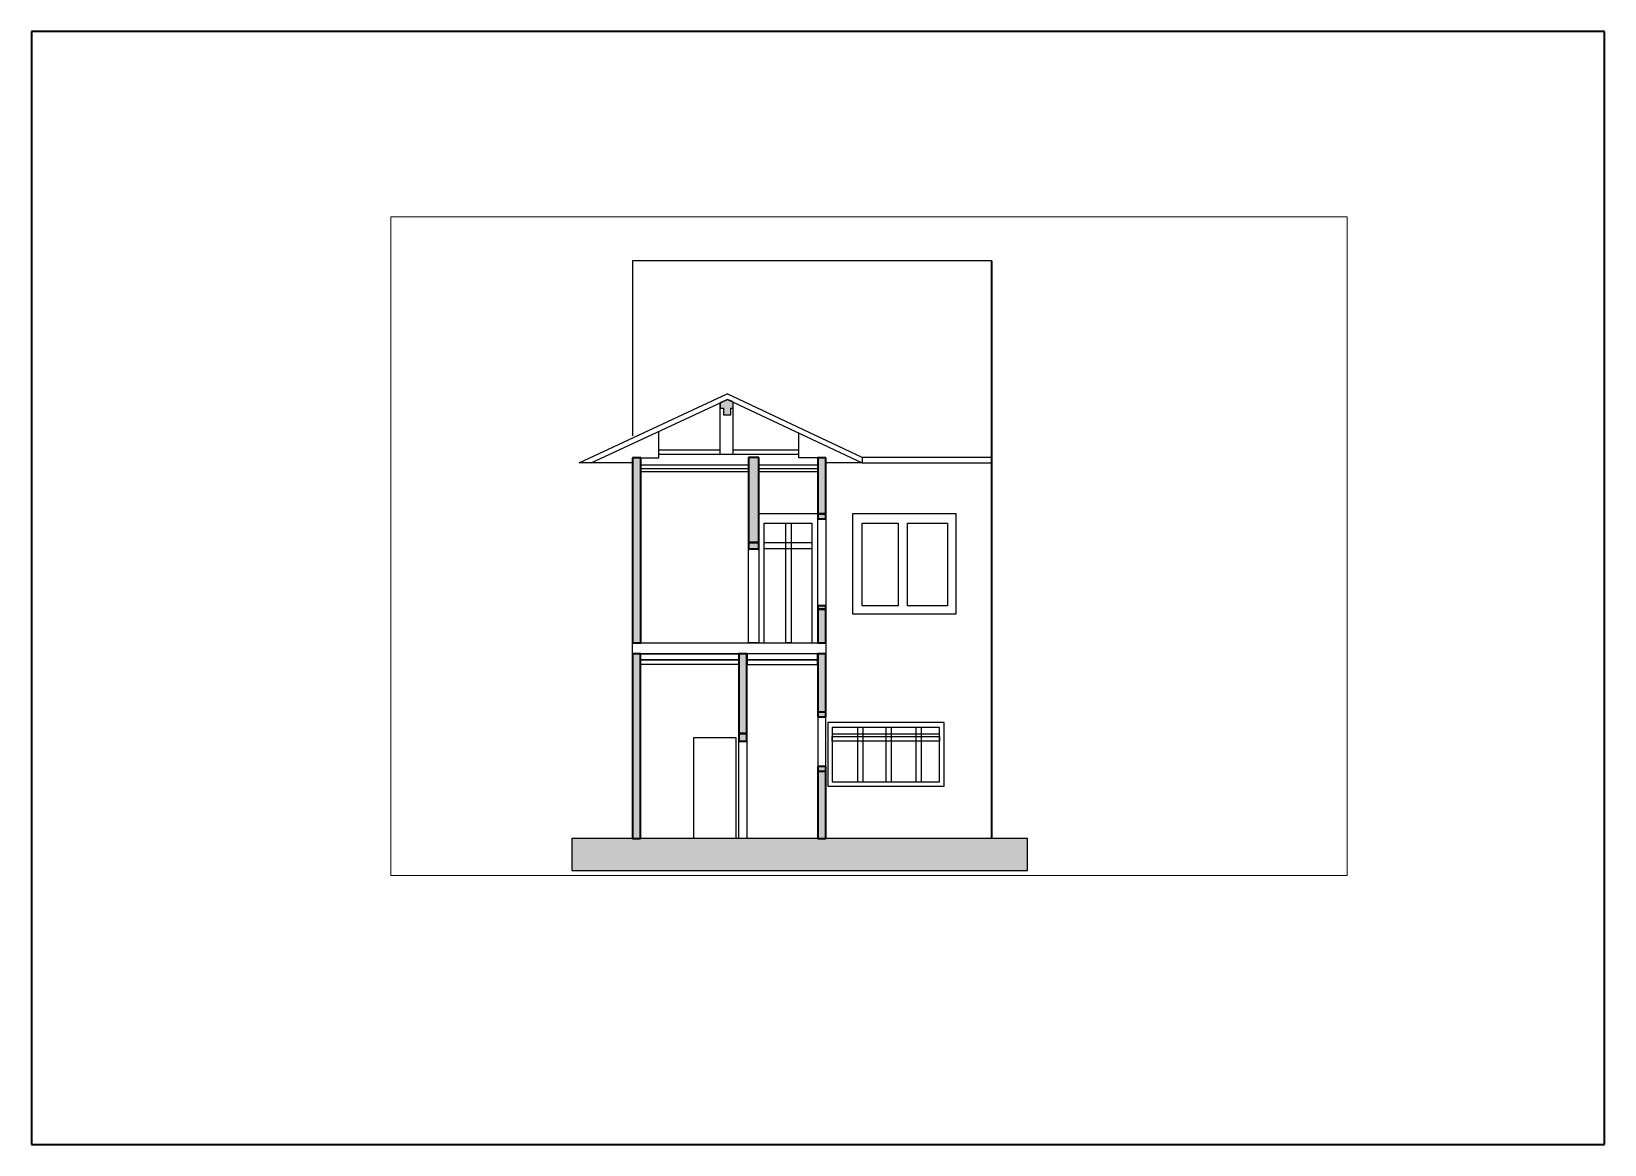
# Paper-space layout 'Layout1' of a CAD drawing. Header units: millimetres. Extents: x 21 to 318, y 103 to 313.
# The model-space entities are those that its viewports show. They can reach past a viewport. Long polylines and large blocks are cut down to what shows.
import ezdxf

# ---------------------------------------------------------------- set-up
doc = ezdxf.new("R2010")
doc.units = ezdxf.units.MM
for name, color, linetype, lineweight in [('A-ALV-___-___-EXI', 250, 'Continuous', 35), ('A-BAS-___-___-EXI', 250, 'Continuous', 25), ('A-COB-___-___-EXI', 250, 'Continuous', 25), ('A-JAN-___-___-EXI', 250, 'Continuous', 25), ('A-PIS-___-___-EXI', 250, 'Continuous', 25), ('A-POR-___-___-EXI', 250, 'Continuous', 25)]:
    doc.layers.add(name, color=color, linetype=linetype, lineweight=lineweight)

# ---------------------------------------------------------------- blocks, each defined once
blk = doc.blocks.new('A4 HORIZONTAL - A4-23034791-Não nomeada')
at = {"layer": 'A-ALV-___-___-EXI'}
for p, q in [((317.79, 313), (20.79, 313)), ((20.79, 313), (20.79, 103)), ((317.79, 103), (317.79, 313)), ((20.79, 103), (317.79, 103))]:
    blk.add_line(p, q, dxfattribs=at)

msp = doc.modelspace()

# ---------------------------------------------------------------- hatches: boundary and pattern name
at = {"layer": 'A-ALV-___-___-EXI'}
h = msp.add_hatch(color=11, dxfattribs=at)
h.paths.add_polyline_path([(-86782, -11071), (-86632, -11071), (-86632, -9801), (-86782, -9801)])
h.paths.add_polyline_path([(-90279, -11071), (-90129, -11071), (-90129, -7587), (-90279, -7587)])
h.paths.add_polyline_path([(-88272, -9087), (-88122, -9087), (-88122, -7587), (-88272, -7587)])
h.paths.add_polyline_path([(-86632, -8687), (-86632, -7587), (-86782, -7587), (-86782, -8687)])
h.paths.add_polyline_path([(-90122, -7375), (-90122, -3885), (-90279, -3885), (-90279, -7375)])
h.paths.add_polyline_path([(-86782, -7375), (-86632, -7375), (-86632, -6740), (-86782, -6740)])
h.paths.add_polyline_path([(-88092, -5487), (-87892, -5487), (-87892, -3883), (-88092, -3883)])
h.paths.add_polyline_path([(-86782, -4944), (-86632, -4944), (-86632, -3885), (-86782, -3885)])
at = {"layer": 'A-BAS-___-___-EXI', "true_color": 0xcb9898}
msp.add_hatch(color=253, dxfattribs=at).paths.add_polyline_path([(-86632, -11671), (-82823, -11671), (-82823, -11071), (-91423, -11071), (-91423, -11671), (-86782, -11671)])
at = {"layer": 'A-COB-___-___-EXI', "true_color": 0xc19a82}
h = msp.add_hatch(color=33, dxfattribs=at)
h.paths.add_polyline_path([(-86632, -9801), (-86632, -9709), (-86782, -9709), (-86782, -9801)])
h.paths.add_polyline_path([(-88122, -9232), (-88122, -9087), (-88272, -9087), (-88272, -9232)])
h.paths.add_polyline_path([(-86782, -8772), (-86632, -8772), (-86632, -8687), (-86782, -8687)])
h.paths.add_polyline_path([(-86782, -6740), (-86632, -6740), (-86632, -6680), (-86782, -6680)])
h.paths.add_polyline_path([(-88092, -5604), (-87892, -5604), (-87892, -5487), (-88092, -5487)])
h.paths.add_polyline_path([(-86632, -5037), (-86632, -4944), (-86782, -4944), (-86782, -5037)])
h.paths.add_polyline_path([(-88422, -3073), (-88422, -2953), (-88382, -2953), (-88382, -2833), (-88485, -2784), (-88622, -2848), (-88622, -2953), (-88562, -2953), (-88562, -3073)])

# ---------------------------------------------------------------- linework, layer by layer
at = {"layer": 'A-ALV-___-___-EXI'}
for p, q in [((-83493, -11071), (-83493, -171)), ((-90279, -3885), (-90279, -7375)), ((-90122, -3885), (-90279, -3885)), ((-90122, -7375), (-90122, -3885)), ((-87892, -3883), (-88092, -3883)), ((-88092, -3883), (-88092, -5487)), ((-87892, -5487), (-87892, -3883)), ((-86632, -3885), (-86782, -3885)), ((-86782, -3885), (-86782, -4944)), ((-86632, -4944), (-86632, -3885)), ((-86632, -4944), (-86782, -4944)), ((-86782, -4944), (-86782, -5037)), ((-86782, -4944), (-86632, -4944)), ((-86782, -5037), (-86632, -5037)), ((-86632, -5037), (-86632, -4944)), ((-88092, -5487), (-88092, -5604)), ((-87892, -5487), (-88092, -5487)), ((-88092, -5487), (-87892, -5487)), ((-88092, -5604), (-87892, -5604)), ((-87892, -5604), (-87892, -5487)), ((-86632, -6680), (-86782, -6680)), ((-86782, -6680), (-86782, -6740)), ((-86782, -6740), (-86782, -7375)), ((-86782, -6740), (-86632, -6740)), ((-86632, -6740), (-86782, -6740)), ((-86632, -6740), (-86632, -6680)), ((-86632, -7375), (-86632, -6740)), ((-90279, -7375), (-90122, -7375)), ((-86782, -7375), (-86632, -7375)), ((-90279, -7587), (-90279, -11071)), ((-90129, -7587), (-90279, -7587)), ((-90129, -11071), (-90129, -7587)), ((-90129, -7700), (-90129, -7587)), ((-90129, -7788), (-90129, -7700)), ((-88122, -7587), (-88272, -7587)), ((-88272, -7587), (-88272, -9087)), ((-88272, -7587), (-88272, -7700)), ((-88272, -7700), (-88272, -7788)), ((-88122, -9087), (-88122, -7587)), ((-88122, -7587), (-88122, -7700)), ((-88122, -7700), (-88122, -7788)), ((-86632, -7587), (-86782, -7587)), ((-86782, -7587), (-86782, -8687)), ((-86782, -7700), (-86782, -7587)), ((-86782, -7788), (-86782, -7700)), ((-86632, -8687), (-86632, -7587)), ((-86632, -8687), (-86782, -8687)), ((-86782, -8687), (-86782, -8772)), ((-86632, -8687), (-86782, -8687)), ((-86782, -8772), (-86632, -8772)), ((-86632, -8772), (-86632, -8687)), ((-88122, -9087), (-88272, -9087)), ((-88272, -9087), (-88272, -9232)), ((-88272, -9087), (-88122, -9087)), ((-88122, -9232), (-88122, -9087)), ((-88272, -9232), (-88122, -9232)), ((-86632, -9709), (-86782, -9709)), ((-86782, -9709), (-86782, -9801)), ((-86632, -9801), (-86632, -9709)), ((-86782, -9801), (-86782, -11071)), ((-86782, -9801), (-86632, -9801)), ((-86782, -9801), (-86632, -9801)), ((-86632, -11071), (-86632, -9801)), ((-90279, -11071), (-90129, -11071)), ((-86782, -11071), (-86632, -11071))]:
    msp.add_line(p, q, dxfattribs=at)
at = {"layer": 'A-BAS-___-___-EXI'}
for p, q in [((-90279, -11071), (-91423, -11071)), ((-91423, -11071), (-91423, -11671)), ((-86782, -11071), (-90129, -11071)), ((-82823, -11071), (-86632, -11071)), ((-82823, -11671), (-82823, -11071)), ((-91423, -11671), (-82823, -11671))]:
    msp.add_line(p, q, dxfattribs=at)
at = {"layer": 'A-COB-___-___-EXI'}
for p, q in [((-83493, -171), (-90279, -171)), ((-90279, -171), (-90279, -3471)), ((-91288, -3984), (-88492, -2681)), ((-91059, -3984), (-88485, -2784)), ((-88485, -2784), (-88622, -2848)), ((-88622, -2848), (-88622, -2953)), ((-88622, -3825), (-88622, -2848)), ((-88622, -2953), (-88562, -2953)), ((-88562, -2953), (-88562, -3073)), ((-85944, -3884), (-88492, -2681)), ((-88382, -2833), (-88485, -2784)), ((-88485, -2784), (-85944, -3984)), ((-88422, -3073), (-88422, -2953)), ((-88422, -2953), (-88382, -2953)), ((-88382, -2953), (-88382, -2833)), ((-88382, -3825), (-88382, -2833)), ((-88562, -3073), (-88422, -3073)), ((-89782, -3885), (-89782, -3389)), ((-87142, -3885), (-87142, -3418)), ((-88622, -3745), (-89782, -3745)), ((-87142, -3825), (-89782, -3825)), ((-87142, -3745), (-88382, -3745)), ((-91059, -3984), (-91288, -3984)), ((-90279, -3984), (-91059, -3984)), ((-90122, -3885), (-89782, -3885)), ((-88092, -4024), (-90122, -4024)), ((-88092, -4094), (-90122, -4094)), ((-88092, -4154), (-90122, -4154)), ((-86782, -4024), (-87892, -4024)), ((-86782, -4094), (-87892, -4094)), ((-86782, -4154), (-87892, -4154)), ((-86782, -3885), (-87142, -3885)), ((-85944, -3984), (-86632, -3984)), ((-83493, -3884), (-85944, -3884)), ((-85944, -3884), (-85944, -3984)), ((-85944, -3984), (-83493, -3984)), ((-88272, -7700), (-90129, -7700)), ((-90129, -7700), (-88272, -7700)), ((-88122, -7700), (-86782, -7700)), ((-86782, -7700), (-88122, -7700)), ((-88272, -7788), (-90129, -7788)), ((-88122, -7788), (-86782, -7788))]:
    msp.add_line(p, q, dxfattribs=at)
at = {"layer": 'A-JAN-___-___-EXI'}
for p, q in [((-86782, -6740), (-86782, -4944)), ((-86632, -4944), (-86632, -6740)), ((-86128, -4944), (-86128, -6828)), ((-84171, -4944), (-86128, -4944)), ((-84171, -6828), (-84171, -4944)), ((-85944, -5120), (-85263, -5120)), ((-85944, -6680), (-85944, -5120)), ((-85263, -5120), (-85263, -6680)), ((-85090, -5120), (-84330, -5120)), ((-85090, -6680), (-85090, -5120)), ((-84330, -5120), (-84330, -6680)), ((-86128, -6828), (-84171, -6828)), ((-85263, -6680), (-85944, -6680)), ((-84330, -6680), (-85090, -6680)), ((-86782, -8687), (-86782, -9801)), ((-86632, -9801), (-86632, -8687)), ((-84393, -8879), (-86593, -8879)), ((-86593, -8879), (-86593, -10079)), ((-84393, -10079), (-84393, -8879)), ((-86507, -8977), (-86507, -10002)), ((-84482, -8977), (-86507, -8977)), ((-86507, -9099), (-86507, -9148)), ((-84482, -9099), (-86507, -9099)), ((-86507, -9148), (-84482, -9148)), ((-86507, -9232), (-86507, -9148)), ((-86507, -9148), (-84482, -9148)), ((-86031, -8977), (-86031, -10002)), ((-85923, -8977), (-86031, -8977)), ((-85923, -10002), (-85923, -8977)), ((-85495, -8977), (-85495, -10002)), ((-85387, -8977), (-85495, -8977)), ((-85387, -10002), (-85387, -8977)), ((-84931, -8977), (-84931, -10002)), ((-84823, -8977), (-84931, -8977)), ((-84823, -10002), (-84823, -8977)), ((-84482, -10002), (-84482, -8977)), ((-84482, -9148), (-84482, -9099)), ((-84482, -9148), (-84482, -9232)), ((-84482, -9232), (-86507, -9232)), ((-86593, -10079), (-84393, -10079)), ((-86507, -10002), (-84482, -10002)), ((-86031, -10002), (-85923, -10002)), ((-85495, -10002), (-85387, -10002)), ((-84931, -10002), (-84823, -10002))]:
    msp.add_line(p, q, dxfattribs=at)
at = {"layer": 'A-PIS-___-___-EXI'}
for p, q in [((-90279, -7375), (-86632, -7375)), ((-90279, -7587), (-90279, -7375)), ((-87892, -7375), (-88092, -7375)), ((-87286, -7375), (-87382, -7375)), ((-86632, -7375), (-86632, -7587)), ((-86632, -7587), (-90279, -7587)), ((-90129, -7587), (-88272, -7587)), ((-86782, -7587), (-88122, -7587))]:
    msp.add_line(p, q, dxfattribs=at)
at = {"layer": 'A-POR-___-___-EXI'}
for p, q in [((-86782, -4944), (-87892, -4944)), ((-87792, -5120), (-86892, -5120)), ((-87792, -7375), (-87792, -5120)), ((-87382, -5120), (-87286, -5120)), ((-87382, -7375), (-87382, -5120)), ((-87286, -5120), (-87286, -7375)), ((-86892, -5120), (-86892, -7375)), ((-88092, -7375), (-88092, -5487)), ((-87892, -5487), (-87892, -7375)), ((-87792, -5487), (-86892, -5487)), ((-87792, -5604), (-87792, -5487)), ((-86892, -5604), (-87792, -5604)), ((-86892, -5487), (-86892, -5604)), ((-89120, -9162), (-88328, -9162)), ((-89120, -11071), (-89120, -9162)), ((-88328, -9162), (-88328, -11071)), ((-88272, -11071), (-88272, -9087)), ((-88122, -9087), (-88122, -11071)), ((-88328, -11071), (-89120, -11071)), ((-88122, -11071), (-88272, -11071))]:
    msp.add_line(p, q, dxfattribs=at)

psp = doc.layouts.get("Layout1")

# ---------------------------------------------------------------- block references
at = {"layer": 'A-POR-___-___-EXI'}
psp.add_blockref('A4 HORIZONTAL - A4-23034791-Não nomeada', (0, 0), dxfattribs=at)

# ---------------------------------------------------------------- viewports
at = {"layer": 'A-JAN-___-___-EXI'}
psp.add_viewport(center=(178.9, 215.9), size=(180.56, 124.2519), view_center_point=(-85816.81, -5553.17), view_height=12425.1896, dxfattribs=at)

doc.saveas('drawing.dxf')
